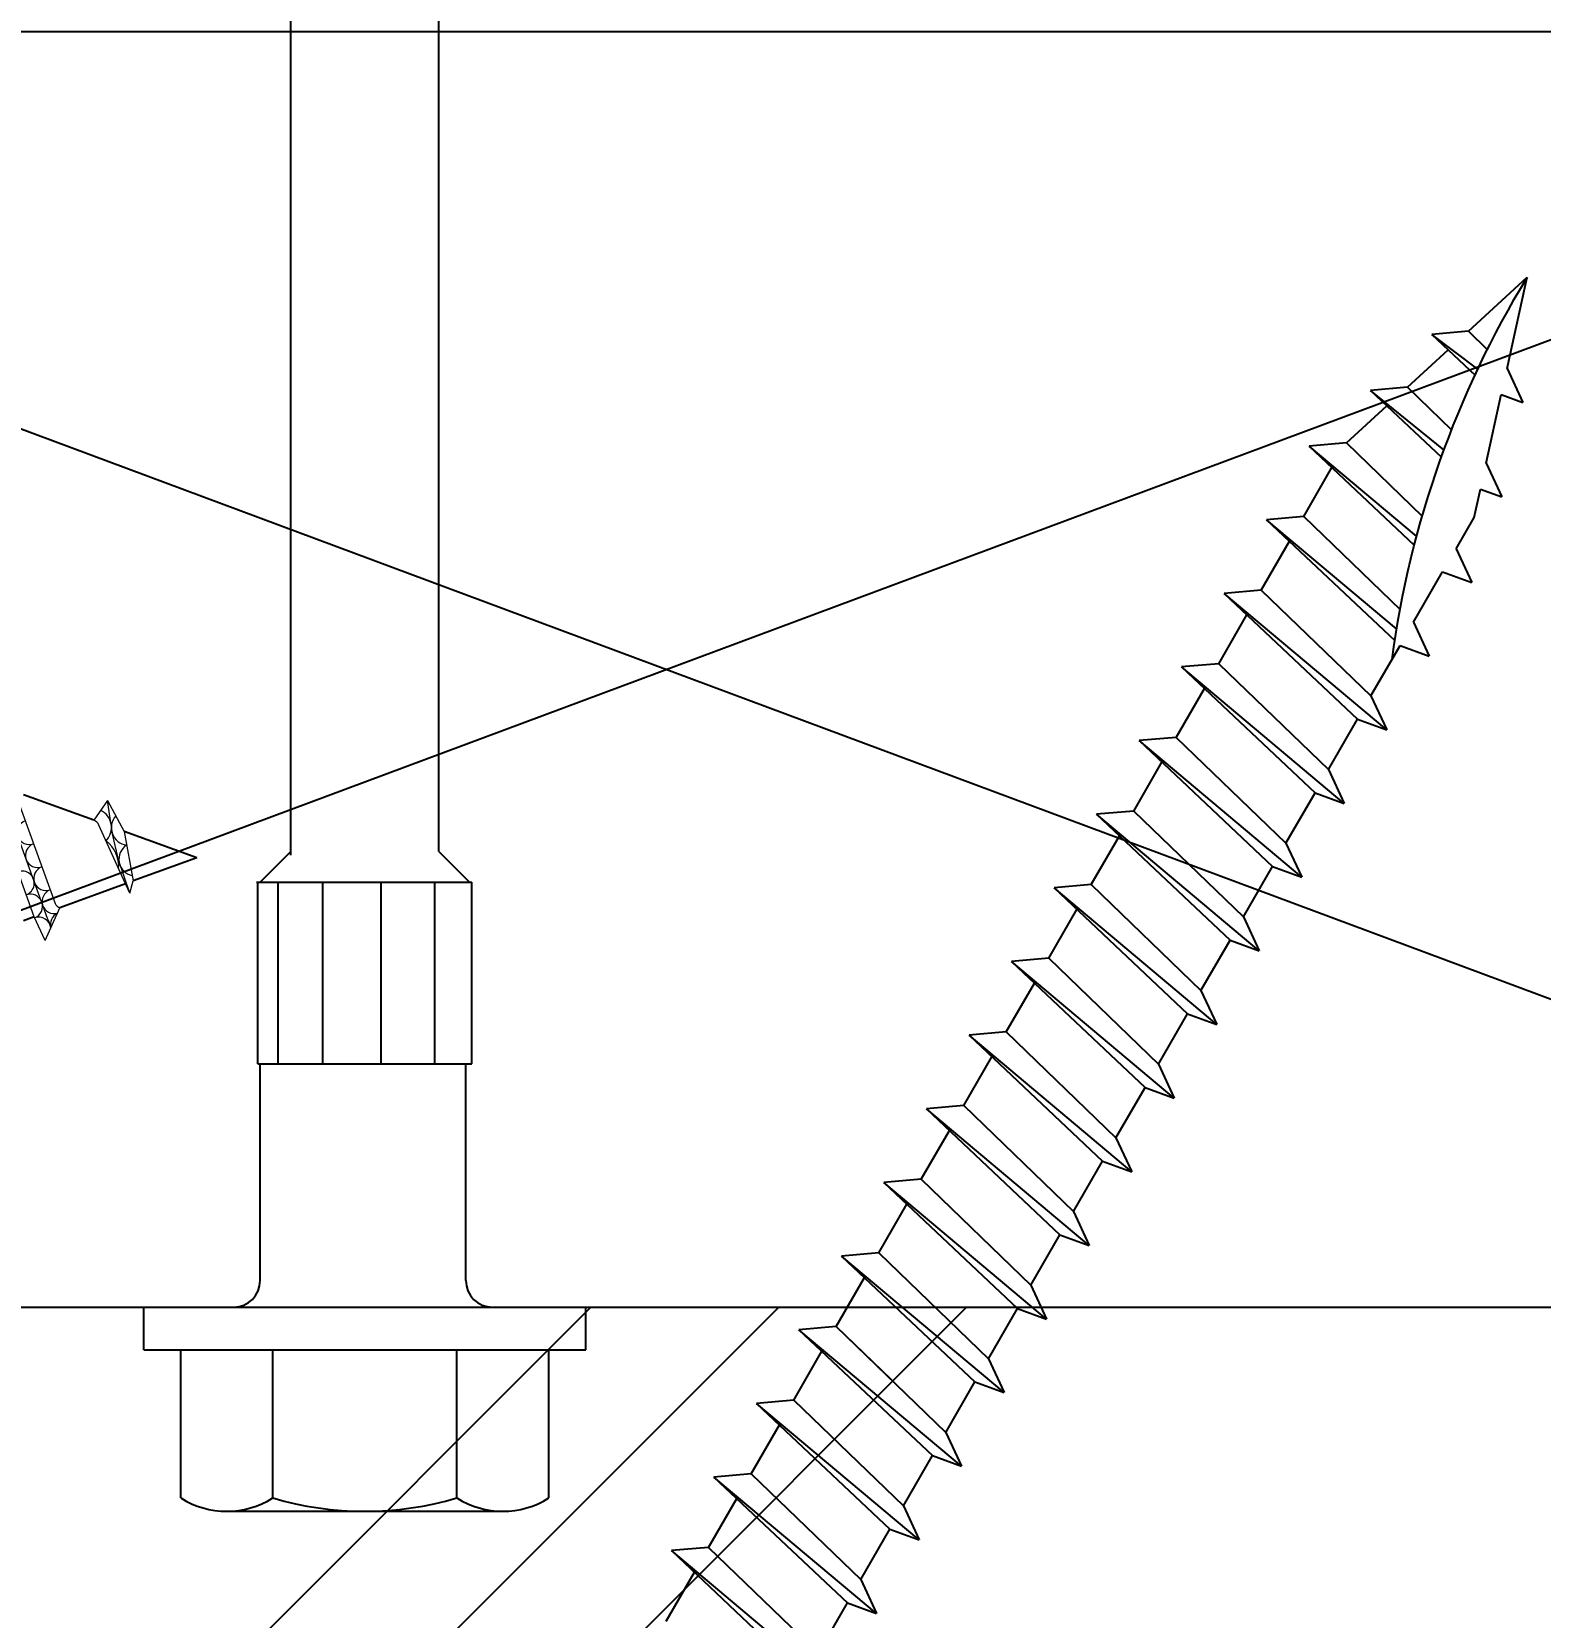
# Model space of a CAD drawing. Header units: inches. Extents: x -2661 to 42767, y -1222 to 9099.
# Drawn here: x 732.961 to 734.735, y 2727.634 to 2729.499 of the extents above; entities that cross this region are included whole.
import ezdxf
from ezdxf import colors
from ezdxf.entities.mleader import LeaderData, LeaderLine
from ezdxf.math import Vec2, Vec3

# ---------------------------------------------------------------- set-up
doc = ezdxf.new("R2010")
doc.units = ezdxf.units.IN
doc.header["$LTSCALE"] = 12
doc.header["$MEASUREMENT"] = 0
doc.layers.get('0').update_dxf_attribs({"linetype": 'CONTINUOUS'})
for name, color, linetype in [('S-ANNO-NOTE', 4, 'CONTINUOUS'), ('S-FASTENERS', 2, 'CONTINUOUS'), ('S-SIMPSON', 2, 'CONTINUOUS'), ('S-WOOD', 3, 'CONTINUOUS')]:
    doc.layers.add(name, color=color, linetype=linetype)
doc.styles.add('Arial', font='arial.ttf', dxfattribs={"width": 0.85})

# ---------------------------------------------------------------- blocks, each defined once
blk = doc.blocks.new('SD10112')
at = {"lineweight": 9}
for p, q in [((1269.9511, -719.7723), (1269.9079, -719.6523)), ((1269.9648, -719.7738), (1269.9201, -719.6498)), ((1269.9324, -719.6473), (1269.9725, -719.7585)), ((1270.0262, -719.653), (1270.012, -719.6734)), ((1270.0262, -719.653), (1270.043, -719.6847)), ((1270.0299, -719.678), (1270.0262, -719.653)), ((1270.0445, -719.7383), (1270.0173, -719.6783)), ((1270.0372, -719.714), (1270.0308, -719.6859)), ((1270.043, -719.6847), (1270.0525, -719.7354)), ((1270.0488, -719.7478), (1270.0372, -719.714)), ((1270.0488, -719.7478), (1270.0525, -719.7354)), ((1270.0488, -719.7478), (1270.0445, -719.7383)), ((1269.9625, -719.7963), (1269.9775, -719.7628)), ((1269.9625, -719.7963), (1269.9511, -719.7723)), ((1269.9677, -719.7799), (1269.9648, -719.7738))]:
    blk.add_line(p, q, dxfattribs=at)
for p, q in [((1270.012, -719.6734), (1269.9403, -719.6473)), ((1270.1175, -719.7118), (1270.043, -719.6847)), ((1270.1175, -719.7118), (1270.0525, -719.7354)), ((1270.0445, -719.7383), (1269.9775, -719.7628)), ((1269.9511, -719.7723), (1269.9403, -719.7763))]:
    blk.add_line(p, q)
for centre, radius, start, end in [((1270.0105, -719.6808), 0.0196, 316.0144, 63.9531), ((1270.0481, -719.6809), 0.0181, 138.3225, 262.1252), ((1269.9463, -719.6858), 0.0125, 109.8161, 289.8161), ((1270.0096, -719.6813), 0.00826, 20.4567, 72.9978), ((1269.9547, -719.7093), 0.0125, 109.8161, 289.8161), ((1270.0052, -719.7205), 0.0324, 355.6166, 53.2867), ((1270.055, -719.7132), 0.0172, 122.7574, 258.3), ((1269.9387, -719.7378), 0.0125, 289.8161, 109.8161), ((1269.9632, -719.7328), 0.0125, 109.8161, 289.8161), ((1269.9472, -719.7614), 0.0125, 290.2013, 109.8161), ((1269.9717, -719.7564), 0.0125, 109.8161, 285.0194), ((1269.9799, -719.7549), 0.00826, 205.917, 252.9978), ((1269.9557, -719.7849), 0.0125, 5.302, 109.4306), ((1269.9802, -719.7799), 0.0125, 115.0348, 196.9652)]:
    blk.add_arc(centre, radius, start, end, dxfattribs=at)
blk = doc.blocks.new('SDS.25X6-f')
at = {"layer": 'S-SIMPSON'}
for p, q in [((-0.2165, 0.2244), (-0.2165, 0.05)), ((0.1624, 0.24), (-0.1624, 0.24)), ((-0.1083, 0.2244), (-0.1083, 0.05)), ((0.1083, 0.2244), (0.1083, 0.05)), ((0.2165, 0.2244), (0.2165, 0.05)), ((0.26, 0.05), (-0.26, 0.05)), ((-0.26, 0.05), (-0.26, 0)), ((0.26, 0.05), (0.26, 0)), ((0.26, 0), (-0.26, 0)), ((-0.1259, -0.286), (-0.1259, -0.5)), ((0.1259, -0.286), (-0.1259, -0.286)), ((-0.0823, -0.286), (-0.0823, -0.5)), ((-0.0192, -0.286), (-0.0192, -0.5)), ((0.0494, -0.286), (0.0494, -0.5)), ((0.1018, -0.286), (0.1018, -0.5)), ((0.1259, -0.286), (0.1259, -0.5)), ((0.1276, -0.5), (-0.1242, -0.5)), ((-0.087, -0.536), (-0.123, -0.5)), ((0.123, -0.5), (0.087, -0.536)), ((-0.087, -0.536), (-0.087, -2.7912)), ((0.087, -0.5316), (0.087, -2.75)), ((0.087, -0.5316), (0.087, -2.75)), ((-0.087, -0.5749), (-0.087, -2.7912))]:
    blk.add_line(p, q, dxfattribs=at)
at = {"layer": 'S-SIMPSON', "color": 1}
for p, q in [((-0.087, -4.1249), (-0.087, -4.1912)), ((-0.087, -4.1249), (-0.087, -4.1912)), ((-0.087, -4.1249), (-0.087, -4.1912)), ((-0.087, -4.1249), (-0.087, -4.1912)), ((-0.087, -4.1249), (-0.087, -4.1912)), ((-0.087, -4.1249), (-0.087, -4.1912)), ((-0.087, -4.1249), (-0.087, -4.1912)), ((-0.123, -4.1997), (0.087, -4.15)), ((-0.123, -4.1997), (0.087, -4.15)), ((-0.123, -4.1997), (0.087, -4.15)), ((0.123, -4.1563), (-0.123, -4.1997)), ((0.123, -4.1563), (-0.123, -4.1997)), ((0.123, -4.1563), (-0.123, -4.1997)), ((-0.087, -4.2249), (0.087, -4.1816)), ((-0.087, -4.2249), (0.087, -4.1816)), ((-0.087, -4.2249), (0.087, -4.1816)), ((0.087, -4.1816), (0.087, -4.25)), ((0.087, -4.1816), (0.087, -4.25)), ((0.087, -4.1816), (0.087, -4.25)), ((0.087, -4.1816), (0.087, -4.25)), ((0.087, -4.1816), (0.087, -4.25)), ((-0.087, -4.2249), (-0.123, -4.1997)), ((-0.087, -4.2249), (-0.123, -4.1997)), ((-0.087, -4.2249), (-0.123, -4.1997)), ((-0.087, -4.2249), (-0.087, -4.2912)), ((-0.087, -4.2249), (-0.087, -4.2912)), ((-0.087, -4.2249), (-0.087, -4.2912)), ((-0.087, -4.2249), (-0.087, -4.2912)), ((-0.087, -4.2249), (-0.087, -4.2912)), ((-0.123, -4.2997), (0.087, -4.25)), ((-0.123, -4.2997), (0.087, -4.25)), ((-0.123, -4.2997), (0.087, -4.25)), ((0.087, -4.25), (0.123, -4.2563)), ((0.087, -4.25), (0.123, -4.2563)), ((0.087, -4.25), (0.123, -4.2563)), ((0.123, -4.2563), (-0.123, -4.2997)), ((0.123, -4.2563), (-0.123, -4.2997)), ((0.123, -4.2563), (-0.123, -4.2997)), ((0.087, -4.2816), (0.123, -4.2563)), ((0.087, -4.2816), (0.123, -4.2563)), ((0.087, -4.2816), (0.123, -4.2563)), ((-0.087, -4.3249), (0.087, -4.2816)), ((-0.087, -4.3249), (0.087, -4.2816)), ((-0.087, -4.3249), (0.087, -4.2816)), ((0.087, -4.2816), (0.087, -4.35)), ((0.087, -4.2816), (0.087, -4.35)), ((0.087, -4.2816), (0.087, -4.35)), ((0.087, -4.2816), (0.087, -4.35)), ((0.087, -4.2816), (0.087, -4.35)), ((0.087, -4.2816), (0.087, -4.35)), ((0.087, -4.2816), (0.087, -4.35)), ((0.087, -4.2816), (0.087, -4.35)), ((-0.087, -4.3249), (-0.123, -4.2997)), ((-0.087, -4.3249), (-0.123, -4.2997)), ((-0.087, -4.3249), (-0.123, -4.2997)), ((-0.087, -4.3249), (-0.087, -4.3912)), ((-0.087, -4.3249), (-0.087, -4.3912)), ((-0.087, -4.3249), (-0.087, -4.3912)), ((-0.087, -4.3249), (-0.087, -4.3912)), ((-0.087, -4.3249), (-0.087, -4.3912)), ((-0.087, -4.3249), (-0.087, -4.3912)), ((-0.087, -4.3249), (-0.087, -4.3912)), ((-0.087, -4.3249), (-0.087, -4.3912)), ((-0.123, -4.3997), (0.087, -4.35)), ((-0.123, -4.3997), (0.087, -4.35)), ((-0.123, -4.3997), (0.087, -4.35)), ((-0.123, -4.3997), (0.087, -4.35)), ((0.123, -4.3563), (-0.123, -4.3997)), ((0.123, -4.3563), (-0.123, -4.3997)), ((0.123, -4.3563), (-0.123, -4.3997)), ((0.123, -4.3563), (-0.123, -4.3997)), ((0.087, -4.35), (0.123, -4.3563)), ((0.087, -4.35), (0.123, -4.3563)), ((0.087, -4.35), (0.123, -4.3563)), ((0.087, -4.35), (0.123, -4.3563)), ((0.087, -4.3816), (0.123, -4.3563)), ((0.087, -4.3816), (0.123, -4.3563)), ((0.087, -4.3816), (0.123, -4.3563)), ((0.087, -4.3816), (0.123, -4.3563)), ((-0.087, -4.4249), (0.087, -4.3816)), ((-0.087, -4.4249), (0.087, -4.3816)), ((-0.087, -4.4249), (0.087, -4.3816)), ((-0.087, -4.4249), (0.087, -4.3816)), ((0.087, -4.3816), (0.087, -4.45)), ((0.087, -4.3816), (0.087, -4.45)), ((0.087, -4.3816), (0.087, -4.45)), ((0.087, -4.3816), (0.087, -4.45)), ((0.087, -4.3816), (0.087, -4.45)), ((0.087, -4.3816), (0.087, -4.45)), ((-0.087, -4.4249), (-0.123, -4.3997)), ((-0.087, -4.4249), (-0.123, -4.3997)), ((-0.087, -4.4249), (-0.123, -4.3997)), ((-0.087, -4.4249), (-0.123, -4.3997)), ((-0.087, -4.4249), (-0.087, -4.4912)), ((-0.087, -4.4249), (-0.087, -4.4912)), ((-0.087, -4.4249), (-0.087, -4.4912)), ((-0.087, -4.4249), (-0.087, -4.4912)), ((-0.087, -4.4249), (-0.087, -4.4912)), ((-0.087, -4.4249), (-0.087, -4.4912)), ((-0.123, -4.4997), (0.087, -4.45)), ((-0.123, -4.4997), (0.087, -4.45)), ((-0.123, -4.4997), (0.087, -4.45)), ((-0.123, -4.4997), (0.087, -4.45)), ((0.123, -4.4563), (-0.123, -4.4997)), ((0.123, -4.4563), (-0.123, -4.4997)), ((0.123, -4.4563), (-0.123, -4.4997)), ((0.123, -4.4563), (-0.123, -4.4997)), ((0.087, -4.45), (0.123, -4.4563)), ((0.087, -4.45), (0.123, -4.4563)), ((0.087, -4.45), (0.123, -4.4563)), ((0.087, -4.45), (0.123, -4.4563)), ((0.087, -4.4816), (0.123, -4.4563)), ((0.087, -4.4816), (0.123, -4.4563)), ((0.087, -4.4816), (0.123, -4.4563)), ((0.087, -4.4816), (0.123, -4.4563)), ((-0.087, -4.5249), (0.087, -4.4816)), ((-0.087, -4.5249), (0.087, -4.4816)), ((-0.087, -4.5249), (0.087, -4.4816)), ((-0.087, -4.5249), (0.087, -4.4816)), ((0.087, -4.4816), (0.087, -4.55)), ((0.087, -4.4816), (0.087, -4.55)), ((0.087, -4.4816), (0.087, -4.55)), ((0.087, -4.4816), (0.087, -4.55)), ((0.087, -4.4816), (0.087, -4.55)), ((0.087, -4.4816), (0.087, -4.55)), ((0.087, -4.4816), (0.087, -4.55)), ((-0.087, -4.5249), (-0.123, -4.4997)), ((-0.087, -4.5249), (-0.123, -4.4997)), ((-0.087, -4.5249), (-0.123, -4.4997)), ((-0.087, -4.5249), (-0.123, -4.4997)), ((-0.087, -4.5249), (-0.123, -4.4997)), ((-0.087, -4.5249), (0, -4.5032)), ((-0.087, -4.5249), (-0.087, -4.5912)), ((-0.087, -4.5249), (-0.087, -4.5912)), ((-0.087, -4.5249), (-0.087, -4.5912)), ((-0.087, -4.5249), (-0.087, -4.5912)), ((-0.087, -4.5249), (-0.087, -4.5912)), ((-0.087, -4.5249), (-0.087, -4.5912)), ((-0.087, -4.5249), (-0.087, -4.5912)), ((-0.123, -4.5997), (0.087, -4.55)), ((-0.123, -4.5997), (0.087, -4.55)), ((-0.123, -4.5997), (0.087, -4.55)), ((-0.123, -4.5997), (0.087, -4.55)), ((0.123, -4.5563), (-0.123, -4.5997)), ((0.123, -4.5563), (-0.123, -4.5997)), ((0.123, -4.5563), (-0.123, -4.5997)), ((0.123, -4.5563), (-0.123, -4.5997)), ((0.087, -4.55), (0.123, -4.5563)), ((0.087, -4.55), (0.123, -4.5563)), ((0.087, -4.55), (0.123, -4.5563)), ((0.087, -4.55), (0.123, -4.5563)), ((0.087, -4.5816), (0.123, -4.5563)), ((0.087, -4.5816), (0.123, -4.5563)), ((0.087, -4.5816), (0.123, -4.5563)), ((0.087, -4.5816), (0.123, -4.5563)), ((-0.087, -4.6249), (0.087, -4.5816)), ((-0.087, -4.6249), (0.087, -4.5816)), ((-0.087, -4.6249), (0.087, -4.5816)), ((-0.087, -4.6249), (0.087, -4.5816)), ((0.087, -4.5816), (0.087, -4.65)), ((0.087, -4.5816), (0.087, -4.65)), ((0.087, -4.5816), (0.087, -4.65)), ((0.087, -4.5816), (0.087, -4.65)), ((0.087, -4.5816), (0.087, -4.65)), ((0.087, -4.5816), (0.087, -4.65)), ((0.087, -4.5816), (0.087, -4.65)), ((-0.087, -4.6249), (-0.123, -4.5997)), ((-0.087, -4.6249), (-0.123, -4.5997)), ((-0.087, -4.6249), (-0.123, -4.5997)), ((-0.087, -4.6249), (-0.123, -4.5997)), ((-0.087, -4.6249), (-0.087, -4.6912)), ((-0.087, -4.6249), (-0.087, -4.6912)), ((-0.087, -4.6249), (-0.087, -4.6912)), ((-0.087, -4.6249), (-0.087, -4.6912)), ((-0.087, -4.6249), (-0.087, -4.6912)), ((-0.087, -4.6249), (-0.087, -4.6912)), ((-0.087, -4.6249), (-0.087, -4.6912)), ((-0.123, -4.6997), (0.087, -4.65)), ((-0.123, -4.6997), (0.087, -4.65)), ((-0.123, -4.6997), (0.087, -4.65)), ((-0.123, -4.6997), (0.087, -4.65)), ((-0.123, -4.6997), (0.087, -4.65)), ((0.123, -4.6563), (-0.123, -4.6997)), ((0.123, -4.6563), (-0.123, -4.6997)), ((0.123, -4.6563), (-0.123, -4.6997)), ((0.123, -4.6563), (-0.123, -4.6997)), ((0.123, -4.6563), (-0.123, -4.6997)), ((0.087, -4.65), (0.123, -4.6563)), ((0.087, -4.65), (0.123, -4.6563)), ((0.087, -4.65), (0.123, -4.6563)), ((0.087, -4.65), (0.123, -4.6563)), ((0.087, -4.65), (0.123, -4.6563)), ((0.087, -4.6816), (0.123, -4.6563)), ((0.087, -4.6816), (0.123, -4.6563)), ((0.087, -4.6816), (0.123, -4.6563)), ((0.087, -4.6816), (0.123, -4.6563)), ((0.087, -4.6816), (0.123, -4.6563)), ((-0.087, -4.7249), (0.087, -4.6816)), ((-0.087, -4.7249), (0.087, -4.6816)), ((-0.087, -4.7249), (0.087, -4.6816)), ((-0.087, -4.7249), (0.087, -4.6816)), ((-0.087, -4.7249), (0.087, -4.6816)), ((0.087, -4.6816), (0.087, -4.75)), ((0.087, -4.6816), (0.087, -4.75)), ((0.087, -4.6816), (0.087, -4.75)), ((0.087, -4.6816), (0.087, -4.75)), ((-0.087, -4.7249), (-0.123, -4.6997)), ((-0.087, -4.7249), (-0.123, -4.6997)), ((-0.087, -4.7249), (-0.123, -4.6997)), ((-0.087, -4.7249), (-0.123, -4.6997)), ((-0.087, -4.7249), (-0.123, -4.6997)), ((-0.087, -4.7249), (-0.087, -4.7912)), ((-0.087, -4.7249), (-0.087, -4.7912)), ((-0.087, -4.7249), (-0.087, -4.7912)), ((-0.087, -4.7249), (-0.087, -4.7912)), ((-0.123, -4.7997), (0.087, -4.75)), ((-0.123, -4.7997), (0.087, -4.75)), ((-0.123, -4.7997), (0.087, -4.75)), ((-0.123, -4.7997), (0.087, -4.75)), ((0.087, -4.75), (0.123, -4.7563)), ((0.087, -4.75), (0.123, -4.7563)), ((0.087, -4.75), (0.123, -4.7563)), ((0.087, -4.75), (0.123, -4.7563)), ((0.123, -4.7563), (-0.123, -4.7997)), ((0.123, -4.7563), (-0.123, -4.7997)), ((0.123, -4.7563), (-0.123, -4.7997)), ((0.123, -4.7563), (-0.123, -4.7997)), ((0.087, -4.7816), (0.123, -4.7563)), ((0.087, -4.7816), (0.123, -4.7563)), ((0.087, -4.7816), (0.123, -4.7563)), ((0.087, -4.7816), (0.123, -4.7563)), ((-0.087, -4.8249), (0.087, -4.7816)), ((-0.087, -4.8249), (0.087, -4.7816)), ((-0.087, -4.8249), (0.087, -4.7816)), ((-0.087, -4.8249), (0.087, -4.7816)), ((0.087, -4.7816), (0.087, -4.85)), ((0.087, -4.7816), (0.087, -4.85)), ((0.087, -4.7816), (0.087, -4.85)), ((0.087, -4.7816), (0.087, -4.85)), ((0.087, -4.7816), (0.087, -4.85)), ((0.087, -4.7816), (0.087, -4.85)), ((-0.087, -4.8249), (-0.123, -4.7997)), ((-0.087, -4.8249), (-0.123, -4.7997)), ((-0.087, -4.8249), (-0.123, -4.7997)), ((-0.087, -4.8249), (-0.123, -4.7997)), ((-0.087, -4.8249), (-0.087, -4.8912)), ((-0.087, -4.8249), (-0.087, -4.8912)), ((-0.087, -4.8249), (-0.087, -4.8912)), ((-0.087, -4.8249), (-0.087, -4.8912)), ((-0.087, -4.8249), (-0.087, -4.8912)), ((-0.087, -4.8249), (-0.087, -4.8912)), ((-0.123, -4.8997), (0.087, -4.85)), ((-0.123, -4.8997), (0.087, -4.85)), ((-0.123, -4.8997), (0.087, -4.85)), ((-0.123, -4.8997), (0.087, -4.85)), ((0.123, -4.8563), (-0.123, -4.8997)), ((0.123, -4.8563), (-0.123, -4.8997)), ((0.123, -4.8563), (-0.123, -4.8997)), ((0.123, -4.8563), (-0.123, -4.8997)), ((0.087, -4.85), (0.123, -4.8563)), ((0.087, -4.85), (0.123, -4.8563)), ((0.087, -4.85), (0.123, -4.8563)), ((0.087, -4.85), (0.123, -4.8563)), ((0.087, -4.8816), (0.123, -4.8563)), ((0.087, -4.8816), (0.123, -4.8563)), ((0.087, -4.8816), (0.123, -4.8563)), ((0.087, -4.8816), (0.123, -4.8563)), ((-0.087, -4.9249), (0.087, -4.8816)), ((-0.087, -4.9249), (0.087, -4.8816)), ((-0.087, -4.9249), (0.087, -4.8816)), ((-0.087, -4.9249), (0.087, -4.8816)), ((0.087, -4.8816), (0.087, -4.95)), ((0.087, -4.8816), (0.087, -4.95)), ((0.087, -4.8816), (0.087, -4.95)), ((0.087, -4.8816), (0.087, -4.95)), ((-0.087, -4.9249), (-0.123, -4.8997)), ((-0.087, -4.9249), (-0.123, -4.8997)), ((-0.087, -4.9249), (-0.123, -4.8997)), ((-0.087, -4.9249), (-0.123, -4.8997)), ((-0.087, -4.9249), (-0.087, -4.9912)), ((-0.087, -4.9249), (-0.087, -4.9912)), ((-0.087, -4.9249), (-0.087, -4.9912)), ((-0.087, -4.9249), (-0.087, -4.9912)), ((-0.123, -4.9997), (0.087, -4.95)), ((-0.123, -4.9997), (0.087, -4.95)), ((-0.123, -4.9997), (0.087, -4.95)), ((-0.123, -4.9997), (0.087, -4.95)), ((0.123, -4.9563), (-0.123, -4.9997)), ((0.123, -4.9563), (-0.123, -4.9997)), ((0.123, -4.9563), (-0.123, -4.9997)), ((0.123, -4.9563), (-0.123, -4.9997)), ((0.087, -4.95), (0.123, -4.9563)), ((0.087, -4.95), (0.123, -4.9563)), ((0.087, -4.95), (0.123, -4.9563)), ((0.087, -4.95), (0.123, -4.9563)), ((0.087, -4.9816), (0.123, -4.9563)), ((0.087, -4.9816), (0.123, -4.9563)), ((0.087, -4.9816), (0.123, -4.9563)), ((0.087, -4.9816), (0.123, -4.9563)), ((-0.087, -5.0249), (0.087, -4.9816)), ((-0.087, -5.0249), (0.087, -4.9816)), ((-0.087, -5.0249), (0.087, -4.9816)), ((-0.087, -5.0249), (0.087, -4.9816)), ((0.087, -4.9816), (0.087, -5.05)), ((-0.087, -5.0249), (-0.123, -4.9997)), ((-0.087, -5.0249), (-0.123, -4.9997)), ((-0.087, -5.0249), (-0.123, -4.9997)), ((-0.087, -5.0249), (-0.123, -4.9997)), ((-0.087, -5.0249), (-0.087, -5.0912)), ((-0.123, -5.0997), (0.087, -5.05)), ((-0.123, -5.0997), (0.087, -5.05)), ((0.087, -5.05), (0.123, -5.0563)), ((0.087, -5.05), (0.123, -5.0563)), ((0.123, -5.0563), (-0.123, -5.0997)), ((0.123, -5.0563), (-0.123, -5.0997)), ((0.087, -5.0816), (0.123, -5.0563)), ((0.087, -5.0816), (0.123, -5.0563)), ((-0.087, -5.1249), (0.087, -5.0816)), ((-0.087, -5.1249), (0.087, -5.0816)), ((0.087, -5.0816), (0.087, -5.15)), ((0.087, -5.0816), (0.087, -5.15)), ((-0.087, -5.1249), (-0.123, -5.0997)), ((-0.087, -5.1249), (-0.123, -5.0997)), ((-0.087, -5.1249), (-0.087, -5.1912)), ((-0.087, -5.1249), (-0.087, -5.1912)), ((-0.123, -5.1997), (0.087, -5.15)), ((-0.123, -5.1997), (0.087, -5.15)), ((0.123, -5.1563), (-0.123, -5.1997)), ((0.123, -5.1563), (-0.123, -5.1997)), ((0.087, -5.15), (0.123, -5.1563)), ((0.087, -5.15), (0.123, -5.1563)), ((0.087, -5.1816), (0.123, -5.1563)), ((0.087, -5.1816), (0.123, -5.1563)), ((-0.087, -5.2249), (0.087, -5.1816)), ((-0.087, -5.2249), (0.087, -5.1816)), ((0.087, -5.1816), (0.087, -5.25)), ((-0.087, -5.2249), (-0.123, -5.1997)), ((-0.087, -5.2249), (-0.123, -5.1997)), ((-0.087, -5.2249), (-0.087, -5.2912)), ((-0.123, -5.2997), (0.087, -5.25)), ((0.123, -5.2563), (-0.123, -5.2997)), ((0.087, -5.25), (0.123, -5.2563)), ((0.087, -5.2816), (0.123, -5.2563)), ((-0.087, -5.3249), (0.087, -5.2816)), ((0.087, -5.2816), (0.087, -5.35)), ((-0.087, -5.3249), (-0.123, -5.2997)), ((-0.087, -5.3249), (-0.087, -5.3912)), ((-0.123, -5.3997), (0.087, -5.35)), ((0.087, -5.35), (0.123, -5.3563)), ((0.123, -5.3563), (-0.123, -5.3997)), ((0.087, -5.3816), (0.123, -5.3563)), ((-0.087, -5.4249), (0.087, -5.3816)), ((0.087, -5.3816), (0.087, -5.45)), ((-0.087, -5.4249), (-0.123, -5.3997)), ((-0.087, -5.4249), (-0.087, -5.4912)), ((-0.123, -5.4997), (0.087, -5.45)), ((0.123, -5.4563), (-0.123, -5.4997)), ((0.087, -5.45), (0.123, -5.4563)), ((0.087, -5.4816), (0.123, -5.4563)), ((-0.087, -5.5249), (0.087, -5.4816)), ((0.087, -5.4816), (0.087, -5.55)), ((-0.087, -5.5249), (-0.123, -5.4997)), ((-0.087, -5.5249), (-0.087, -5.5912)), ((-0.123, -5.5997), (0.0787, -5.552)), ((0.087, -5.55), (0.123, -5.5563)), ((0.087, -5.5816), (0.123, -5.5563)), ((0.0737, -5.565), (-0.123, -5.5997)), ((-0.087, -5.6249), (0.0658, -5.5869)), ((0.087, -5.5816), (0.087, -5.65)), ((-0.087, -5.6249), (-0.123, -5.5997)), ((-0.087, -5.6249), (-0.087, -5.6912)), ((0.087, -5.65), (0.123, -5.6563)), ((-0.1227, -5.6997), (0.0425, -5.6605)), ((0.087, -5.6816), (0.123, -5.6563)), ((0.0396, -5.6711), (-0.1227, -5.6997)), ((0.087, -5.6816), (0.087, -5.7241)), ((-0.0867, -5.7249), (-0.1227, -5.6997)), ((-0.0867, -5.7249), (0.0334, -5.6949)), ((0.087, -5.7241), (0.0768, -5.7566)), ((-0.0867, -5.7249), (-0.0673, -5.7865)), ((0.0673, -5.7865), (0.1033, -5.7613)), ((0.0768, -5.7566), (0.1033, -5.7613)), ((-0.0931, -5.7926), (0.0182, -5.7663)), ((0.0166, -5.7751), (-0.0931, -5.7926)), ((-0.0575, -5.8176), (-0.0931, -5.7926)), ((0.0673, -5.7865), (0.0425, -5.8651)), ((-0.0575, -5.8176), (0.0126, -5.8001)), ((-0.0575, -5.8176), (-0.038, -5.8796)), ((-0.0635, -5.8856), (0.0043, -5.8696)), ((0.0331, -5.895), (0.0691, -5.8698)), ((0.0425, -5.8651), (0.0691, -5.8698)), ((0.0036, -5.8774), (-0.0635, -5.8856)), ((-0.0283, -5.9103), (-0.0635, -5.8856)), ((-0.0283, -5.9103), (0.0018, -5.9028)), ((-0.0283, -5.9103), (0, -6)), ((0.0331, -5.895), (0, -6))]:
    blk.add_line(p, q, dxfattribs=at)
at = {"layer": 'S-SIMPSON'}
for points in [[(-0.1187, -0.0312), (-0.1187, -0.286)], [(0.123, -0.0312), (0.123, -0.286)], [(0, -0.5), (-0.1259, -0.5)]]:
    blk.add_lwpolyline(points, dxfattribs=at)
for centre, radius, start, end in [((-0.1624, 0.1384), 0.1016, 57.7958, 122.2042), ((0, -0.1428), 0.3828, 73.5736, 106.4264), ((0.1624, 0.1384), 0.1016, 57.7958, 122.2042), ((-0.15, -0.0312), 0.0312, 0, 90), ((0.1543, -0.0312), 0.0312, 90, 180)]:
    blk.add_arc(centre, radius, start, end, dxfattribs=at)
at = {"layer": 'S-SIMPSON', "color": 1}
blk.add_arc((1.1585, -5.9726), 1.1588, 157.6147, 181.3564, dxfattribs=at)
blk = doc.blocks.new('*U1812')
at = {"layer": 'S-FASTENERS'}
blk.add_blockref('SDS.25X6-f', (0, 0), dxfattribs=at)
blk = doc.blocks.new('STRONG WALL TO WOOD BEAM')
at = {"layer": 'S-WOOD'}
h = blk.add_hatch(dxfattribs=at)
h.set_pattern_fill('PLAST', color=1, scale=5, angle=45, style=0)
h.set_pattern_definition([(45, (-2068.164, -776.0297), (-0.8838835, 0.8838835), []), (45, (-2068.2745, -775.9192), (-0.8838835, 0.8838835), []), (45, (-2068.385, -775.8087), (-0.8838835, 0.8838835), [])])
h.paths.add_polyline_path([(2.0125, -3.8813), (-2.0125, -3.8813), (-2.0125, -3), (2.0125, -3)])
at = {"layer": 'S-WOOD', "color": 2}
for p, q in [((-2.0125, -1.5), (2.0125, -3)), ((2.0125, -1.5), (-2.0125, -3))]:
    blk.add_line(p, q, dxfattribs=at)
at = {"layer": 'S-WOOD'}
for points in [[(-2.0125, -1.5), (-2.0125, -3), (2.0125, -3), (2.0125, -1.5)], [(2.0125, -3.8813), (-2.0125, -3.8813), (-2.0125, -3), (2.0125, -3)]]:
    blk.add_lwpolyline(points, close=True, dxfattribs=at)
at = {"layer": 'S-SIMPSON', "rotation": 180}
blk.add_blockref('*U1812', (-0.355, -3), dxfattribs=at)
at = {"layer": 'S-SIMPSON', "xscale": -0.9999999999999996, "rotation": 150}
blk.add_blockref('*U1812', (-1.9877, -6.9849), dxfattribs=at)
at = {"layer": 'S-SIMPSON', "xscale": 1.15, "yscale": 1.15, "zscale": 1.15}
blk.add_blockref('SD10112', (-1461.1877, 825.197), dxfattribs=at)
at = {"layer": 'S-ANNO-NOTE'}
ml = blk.add_multileader_mtext('Standard', dxfattribs=at)
ml.set_content('\\A1;FASTEN TOP PLATE TO WOOD BEAM w/ ({\\C221;##}) SDS{\\H0.7x;\\S1#4;\\H1.42857x;"x6" WOOD SCREWS  \\P\\C221;(OR SDS\\H0.7x;\\S1#4;\\H1.42857x;"x6" WOOD SCREWS  @8"O.C.)\\C4; EQUALLY SPACED ON TOP PLATE}', color=4, style='Arial')
ml.set_leader_properties(color=2)
ml.build(insert=Vec2(0, 0))
ml.multileader.update_dxf_attribs({"dogleg_length": 0.36, "arrow_head_size": 1.3125, "scale": 12})
ctx = ml.context
ctx.base_point, ctx.scale, ctx.char_height, ctx.arrow_head_size, ctx.landing_gap_size, ctx.plane_origin = Vec3(11.3505, -3.5839), 12, 1.125, 1.3125, 1.08, Vec3(11.8888, 296.2295)
notes = []
notes.append((ctx, [(0, (1, 1, 0), (9.8505, -3.5839), (1, 0), 1.5, [(1, [(-0.268, -0.3183)], 0, [])])]))
ctx.mtext.insert, ctx.mtext.width, ctx.mtext.flow_direction = Vec3(12.4305, -2.9777), 28.0404, 5
for ctx, leaders in notes:
    for number, flags, end, landing, length, lines in leaders:
        leader = LeaderData()
        leader.index, (leader.has_last_leader_line, leader.has_dogleg_vector, leader.attachment_direction) = number, flags
        leader.last_leader_point, leader.dogleg_vector, leader.dogleg_length = Vec3(end), Vec3(landing), length
        for number, points, colour, breaks in lines:
            line = LeaderLine()
            line.index, line.vertices, line.color, line.breaks = number, Vec3.list(points), colors.encode_raw_color(colour), breaks
            leader.lines.append(line)
        ctx.leaders.append(leader)

msp = doc.modelspace()

# ---------------------------------------------------------------- block references
at = {"layer": 'S-ANNO-NOTE'}
msp.add_blockref('STRONG WALL TO WOOD BEAM', (733.70792, 2730.9985), dxfattribs=at)

doc.saveas('drawing.dxf')
